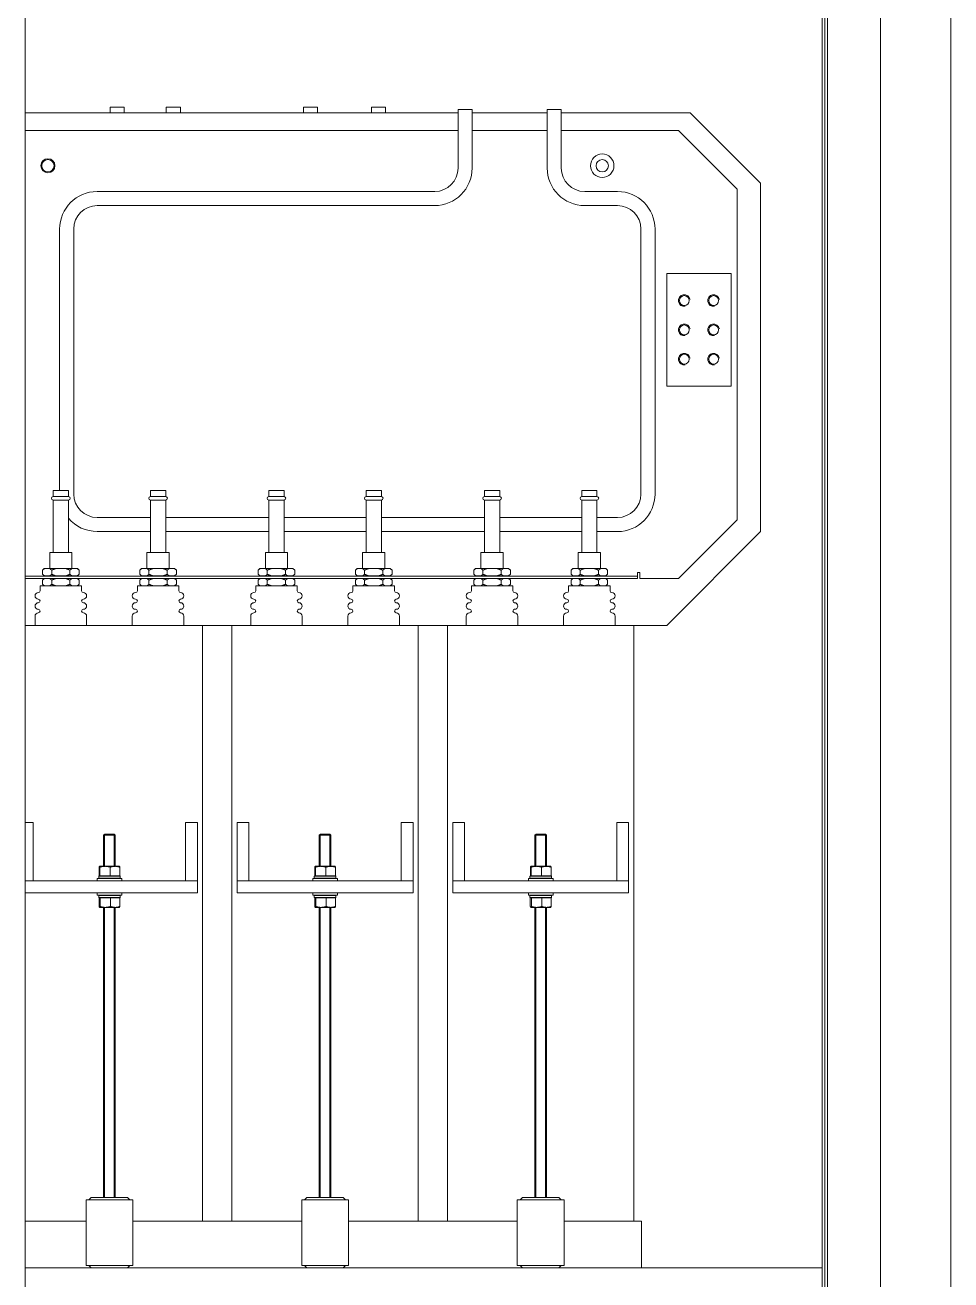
# Model space of a CAD drawing. Header units: millimetres. Extents: x 0 to 8410, y 0 to 5940.
# Drawn here: x 808 to 1598, y 3854 to 4924 of the extents above; entities that cross this region are included whole.
import ezdxf

# ---------------------------------------------------------------- set-up
doc = ezdxf.new("R2010")
doc.units = ezdxf.units.MM
doc.header["$LTSCALE"] = 10
doc.layers.add('가시적인 것(ISO)', color=3, linetype='Continuous', lineweight=5, true_color=0x00ff00)
doc.layers.add('가시적인 좁은 것(ISO)', color=3, linetype='Continuous', lineweight=5, true_color=0x00ff00)

msp = doc.modelspace()

# ---------------------------------------------------------------- linework, layer by layer
at = {"layer": '가시적인 것(ISO)'}
for p, q in [((1598.1, 3533.8), (1598.1, 5633.8)), ((1538.1, 5563.8), (1538.1, 3603.8)), ((808.1, 5516.1), (808.1, 3651.5)), ((1488.1, 3651.5), (1488.1, 5516.1)), ((1490.4, 5516.1), (1490.4, 3651.5)), ((1492.7, 3649.2), (1492.7, 5518.4)), ((808.1, 4848.8), (1177.6, 4848.8)), ((880.6, 4853.8), (892.6, 4853.8)), ((880.6, 4848.8), (880.6, 4853.8)), ((892.6, 4853.8), (892.6, 4848.8)), ((928.6, 4853.8), (940.6, 4853.8)), ((928.6, 4848.8), (928.6, 4853.8)), ((940.6, 4853.8), (940.6, 4848.8)), ((1045.6, 4853.8), (1057.6, 4853.8)), ((1045.6, 4848.8), (1045.6, 4853.8)), ((1057.6, 4853.8), (1057.6, 4848.8)), ((1103.6, 4853.8), (1115.6, 4853.8)), ((1103.6, 4848.8), (1103.6, 4853.8)), ((1115.6, 4853.8), (1115.6, 4848.8)), ((1189.6, 4851.8), (1177.6, 4851.8)), ((1177.6, 4851.8), (1177.6, 4801.8)), ((1189.6, 4801.8), (1189.6, 4851.8)), ((1189.6, 4848.8), (1253.6, 4848.8)), ((1253.6, 4851.8), (1253.6, 4801.8)), ((1265.6, 4851.8), (1253.6, 4851.8)), ((1265.6, 4801.8), (1265.6, 4851.8)), ((1265.6, 4848.8), (1375.6, 4848.8)), ((1375.6, 4848.8), (1435.6, 4788.8)), ((808.1, 4833.8), (1177.6, 4833.8)), ((1189.6, 4833.8), (1253.6, 4833.8)), ((1265.6, 4833.8), (1365.6, 4833.8)), ((1365.6, 4833.8), (1415.6, 4783.8)), ((1415.6, 4783.8), (1415.6, 4501.8)), ((1435.6, 4788.8), (1435.6, 4491.8)), ((1157.6, 4781.8), (869.6, 4781.8)), ((1313.6, 4781.8), (1285.6, 4781.8)), ((869.6, 4769.8), (1157.6, 4769.8)), ((1285.6, 4769.8), (1313.6, 4769.8)), ((837.6, 4749.8), (837.6, 4526.7)), ((849.6, 4523.8), (849.6, 4749.8)), ((1333.6, 4749.8), (1333.6, 4523.8)), ((1345.6, 4523.8), (1345.6, 4749.8)), ((1410.6, 4711.8), (1355.6, 4711.8)), ((1355.6, 4711.8), (1355.6, 4615.8)), ((1410.6, 4615.8), (1410.6, 4711.8)), ((1355.6, 4615.8), (1410.6, 4615.8)), ((832.1, 4526.7), (845.1, 4526.7)), ((832.1, 4526.7), (832.1, 4521.7)), ((845.1, 4526.7), (845.1, 4521.7)), ((915.1, 4526.7), (928.1, 4526.7)), ((915.1, 4526.7), (915.1, 4521.7)), ((928.1, 4526.7), (928.1, 4521.7)), ((1016.1, 4526.7), (1029.1, 4526.7)), ((1016.1, 4526.7), (1016.1, 4521.7)), ((1029.1, 4526.7), (1029.1, 4521.7)), ((1099.1, 4526.7), (1112.1, 4526.7)), ((1099.1, 4526.7), (1099.1, 4521.7)), ((1112.1, 4526.7), (1112.1, 4521.7)), ((1200.1, 4526.7), (1213.1, 4526.7)), ((1200.1, 4526.7), (1200.1, 4521.7)), ((1213.1, 4526.7), (1213.1, 4521.7)), ((1283.1, 4526.7), (1296.1, 4526.7)), ((1283.1, 4526.7), (1283.1, 4521.7)), ((1296.1, 4526.7), (1296.1, 4521.7)), ((832.1, 4521.7), (845.1, 4521.7)), ((832.1, 4518.7), (845.1, 4518.7)), ((832.1, 4518.7), (832.1, 4474)), ((845.1, 4518.7), (845.1, 4474)), ((915.1, 4521.7), (928.1, 4521.7)), ((915.1, 4518.7), (928.1, 4518.7)), ((915.1, 4518.7), (915.1, 4474)), ((928.1, 4518.7), (928.1, 4474)), ((1016.1, 4521.7), (1029.1, 4521.7)), ((1016.1, 4518.7), (1029.1, 4518.7)), ((1016.1, 4518.7), (1016.1, 4474)), ((1029.1, 4518.7), (1029.1, 4474)), ((1099.1, 4521.7), (1112.1, 4521.7)), ((1099.1, 4518.7), (1112.1, 4518.7)), ((1099.1, 4518.7), (1099.1, 4474)), ((1112.1, 4518.7), (1112.1, 4474)), ((1200.1, 4521.7), (1213.1, 4521.7)), ((1200.1, 4518.7), (1213.1, 4518.7)), ((1200.1, 4518.7), (1200.1, 4474)), ((1213.1, 4518.7), (1213.1, 4474)), ((1283.1, 4521.7), (1296.1, 4521.7)), ((1283.1, 4518.7), (1296.1, 4518.7)), ((1283.1, 4518.7), (1283.1, 4474)), ((1296.1, 4518.7), (1296.1, 4474)), ((915.1, 4503.8), (869.6, 4503.8)), ((1016.1, 4503.8), (928.1, 4503.8)), ((1099.1, 4503.8), (1029.1, 4503.8)), ((1200.1, 4503.8), (1112.1, 4503.8)), ((1283.1, 4503.8), (1213.1, 4503.8)), ((1313.6, 4503.8), (1296.1, 4503.8)), ((1415.6, 4501.8), (1365.6, 4451.8)), ((869.6, 4491.8), (915.1, 4491.8)), ((928.1, 4491.8), (1016.1, 4491.8)), ((1029.1, 4491.8), (1099.1, 4491.8)), ((1112.1, 4491.8), (1200.1, 4491.8)), ((1213.1, 4491.8), (1283.1, 4491.8)), ((1296.1, 4491.8), (1313.6, 4491.8)), ((1435.6, 4491.8), (1355.6, 4411.8)), ((829.1, 4474), (848.1, 4474)), ((829.1, 4474), (829.1, 4460.3)), ((848.1, 4474), (848.1, 4460.3)), ((912.1, 4474), (931.1, 4474)), ((912.1, 4474), (912.1, 4460.3)), ((931.1, 4474), (931.1, 4460.3)), ((1013.1, 4474), (1032.1, 4474)), ((1013.1, 4474), (1013.1, 4460.3)), ((1032.1, 4474), (1032.1, 4460.3)), ((1096.1, 4474), (1115.1, 4474)), ((1096.1, 4474), (1096.1, 4460.3)), ((1115.1, 4474), (1115.1, 4460.3)), ((1197.1, 4474), (1216.1, 4474)), ((1197.1, 4474), (1197.1, 4460.3)), ((1216.1, 4474), (1216.1, 4460.3)), ((1280.1, 4474), (1299.1, 4474)), ((1280.1, 4474), (1280.1, 4460.3)), ((1299.1, 4474), (1299.1, 4460.3)), ((1330.6, 4453.8), (808.1, 4453.8)), ((1330.6, 4451.8), (808.1, 4451.8)), ((824.5, 4460.3), (823, 4458.8)), ((823, 4455.4), (823, 4458.8)), ((824.5, 4453.9), (823, 4455.4)), ((824.5, 4451.8), (823, 4450.3)), ((824.9, 4460.3), (824.5, 4460.3)), ((824.5, 4453.9), (824.9, 4453.9)), ((824.9, 4460.3), (828.9, 4460.3)), ((828.9, 4453.9), (824.9, 4453.9)), ((834.6, 4460.3), (828.9, 4460.3)), ((828.9, 4453.9), (834.6, 4453.9)), ((829.1, 4453.9), (829.1, 4453.8)), ((830.8, 4455.4), (830.8, 4458.8)), ((834.6, 4460.3), (842.6, 4460.3)), ((842.6, 4453.9), (834.6, 4453.9)), ((848.3, 4460.3), (842.6, 4460.3)), ((842.6, 4453.9), (848.3, 4453.9)), ((846.4, 4455.4), (846.4, 4458.8)), ((848.1, 4453.9), (848.1, 4453.8)), ((848.3, 4460.3), (852.3, 4460.3)), ((852.3, 4453.9), (848.3, 4453.9)), ((852.7, 4460.3), (852.3, 4460.3)), ((852.3, 4453.9), (852.7, 4453.9)), ((852.7, 4460.3), (854.2, 4458.8)), ((852.7, 4453.9), (854.2, 4455.4)), ((852.7, 4451.8), (854.2, 4450.3)), ((854.2, 4455.4), (854.2, 4458.8)), ((907.5, 4460.3), (906, 4458.8)), ((906, 4455.4), (906, 4458.8)), ((907.5, 4453.9), (906, 4455.4)), ((907.5, 4451.8), (906, 4450.3)), ((907.9, 4460.3), (907.5, 4460.3)), ((907.5, 4453.9), (907.9, 4453.9)), ((907.9, 4460.3), (911.9, 4460.3)), ((911.9, 4453.9), (907.9, 4453.9)), ((917.6, 4460.3), (911.9, 4460.3)), ((911.9, 4453.9), (917.6, 4453.9)), ((912.1, 4453.9), (912.1, 4453.8)), ((913.8, 4455.4), (913.8, 4458.8)), ((917.6, 4460.3), (925.6, 4460.3)), ((925.6, 4453.9), (917.6, 4453.9)), ((931.3, 4460.3), (925.6, 4460.3)), ((925.6, 4453.9), (931.3, 4453.9)), ((929.4, 4455.4), (929.4, 4458.8)), ((931.1, 4453.9), (931.1, 4453.8)), ((931.3, 4460.3), (935.3, 4460.3)), ((935.3, 4453.9), (931.3, 4453.9)), ((935.7, 4460.3), (935.3, 4460.3)), ((935.3, 4453.9), (935.7, 4453.9)), ((935.7, 4460.3), (937.2, 4458.8)), ((935.7, 4453.9), (937.2, 4455.4)), ((935.7, 4451.8), (937.2, 4450.3)), ((937.2, 4455.4), (937.2, 4458.8)), ((1008.5, 4460.3), (1007, 4458.8)), ((1007, 4455.4), (1007, 4458.8)), ((1008.5, 4453.9), (1007, 4455.4)), ((1008.5, 4451.8), (1007, 4450.3)), ((1008.9, 4460.3), (1008.5, 4460.3)), ((1008.5, 4453.9), (1008.9, 4453.9)), ((1008.9, 4460.3), (1012.9, 4460.3)), ((1012.9, 4453.9), (1008.9, 4453.9)), ((1018.6, 4460.3), (1012.9, 4460.3)), ((1012.9, 4453.9), (1018.6, 4453.9)), ((1013.1, 4453.9), (1013.1, 4453.8)), ((1014.8, 4455.4), (1014.8, 4458.8)), ((1018.6, 4460.3), (1026.6, 4460.3)), ((1026.6, 4453.9), (1018.6, 4453.9)), ((1032.3, 4460.3), (1026.6, 4460.3)), ((1026.6, 4453.9), (1032.3, 4453.9)), ((1030.4, 4455.4), (1030.4, 4458.8)), ((1032.1, 4453.9), (1032.1, 4453.8)), ((1032.3, 4460.3), (1036.3, 4460.3)), ((1036.3, 4453.9), (1032.3, 4453.9)), ((1036.7, 4460.3), (1036.3, 4460.3)), ((1036.3, 4453.9), (1036.7, 4453.9)), ((1036.7, 4460.3), (1038.2, 4458.8)), ((1036.7, 4453.9), (1038.2, 4455.4)), ((1036.7, 4451.8), (1038.2, 4450.3)), ((1038.2, 4455.4), (1038.2, 4458.8)), ((1091.5, 4460.3), (1090, 4458.8)), ((1090, 4455.4), (1090, 4458.8)), ((1091.5, 4453.9), (1090, 4455.4)), ((1091.5, 4451.8), (1090, 4450.3)), ((1091.9, 4460.3), (1091.5, 4460.3)), ((1091.5, 4453.9), (1091.9, 4453.9)), ((1091.9, 4460.3), (1095.9, 4460.3)), ((1095.9, 4453.9), (1091.9, 4453.9)), ((1101.6, 4460.3), (1095.9, 4460.3)), ((1095.9, 4453.9), (1101.6, 4453.9)), ((1096.1, 4453.9), (1096.1, 4453.8)), ((1097.8, 4455.4), (1097.8, 4458.8)), ((1101.6, 4460.3), (1109.6, 4460.3)), ((1109.6, 4453.9), (1101.6, 4453.9)), ((1115.3, 4460.3), (1109.6, 4460.3)), ((1109.6, 4453.9), (1115.3, 4453.9)), ((1113.4, 4455.4), (1113.4, 4458.8)), ((1115.1, 4453.9), (1115.1, 4453.8)), ((1115.3, 4460.3), (1119.3, 4460.3)), ((1119.3, 4453.9), (1115.3, 4453.9)), ((1119.7, 4460.3), (1119.3, 4460.3)), ((1119.3, 4453.9), (1119.7, 4453.9)), ((1119.7, 4460.3), (1121.2, 4458.8)), ((1119.7, 4453.9), (1121.2, 4455.4)), ((1119.7, 4451.8), (1121.2, 4450.3)), ((1121.2, 4455.4), (1121.2, 4458.8)), ((1192.5, 4460.3), (1191, 4458.8)), ((1191, 4455.4), (1191, 4458.8)), ((1192.5, 4453.9), (1191, 4455.4)), ((1192.5, 4451.8), (1191, 4450.3)), ((1192.9, 4460.3), (1192.5, 4460.3)), ((1192.5, 4453.9), (1192.9, 4453.9)), ((1192.9, 4460.3), (1196.9, 4460.3)), ((1196.9, 4453.9), (1192.9, 4453.9)), ((1202.6, 4460.3), (1196.9, 4460.3)), ((1196.9, 4453.9), (1202.6, 4453.9)), ((1197.1, 4453.9), (1197.1, 4453.8)), ((1198.8, 4455.4), (1198.8, 4458.8)), ((1202.6, 4460.3), (1210.6, 4460.3)), ((1210.6, 4453.9), (1202.6, 4453.9)), ((1216.3, 4460.3), (1210.6, 4460.3)), ((1210.6, 4453.9), (1216.3, 4453.9)), ((1214.4, 4455.4), (1214.4, 4458.8)), ((1216.1, 4453.9), (1216.1, 4453.8)), ((1216.3, 4460.3), (1220.3, 4460.3)), ((1220.3, 4453.9), (1216.3, 4453.9)), ((1220.7, 4460.3), (1220.3, 4460.3)), ((1220.3, 4453.9), (1220.7, 4453.9)), ((1220.7, 4460.3), (1222.2, 4458.8)), ((1220.7, 4453.9), (1222.2, 4455.4)), ((1220.7, 4451.8), (1222.2, 4450.3)), ((1222.2, 4455.4), (1222.2, 4458.8)), ((1275.5, 4460.3), (1274, 4458.8)), ((1274, 4455.4), (1274, 4458.8)), ((1275.5, 4453.9), (1274, 4455.4)), ((1275.5, 4451.8), (1274, 4450.3)), ((1275.9, 4460.3), (1275.5, 4460.3)), ((1275.5, 4453.9), (1275.9, 4453.9)), ((1275.9, 4460.3), (1279.9, 4460.3)), ((1279.9, 4453.9), (1275.9, 4453.9)), ((1285.6, 4460.3), (1279.9, 4460.3)), ((1279.9, 4453.9), (1285.6, 4453.9)), ((1280.1, 4453.9), (1280.1, 4453.8)), ((1281.8, 4455.4), (1281.8, 4458.8)), ((1285.6, 4460.3), (1293.6, 4460.3)), ((1293.6, 4453.9), (1285.6, 4453.9)), ((1299.3, 4460.3), (1293.6, 4460.3)), ((1293.6, 4453.9), (1299.3, 4453.9)), ((1297.4, 4455.4), (1297.4, 4458.8)), ((1299.1, 4453.9), (1299.1, 4453.8)), ((1299.3, 4460.3), (1303.3, 4460.3)), ((1303.3, 4453.9), (1299.3, 4453.9)), ((1303.7, 4460.3), (1303.3, 4460.3)), ((1303.3, 4453.9), (1303.7, 4453.9)), ((1303.7, 4460.3), (1305.2, 4458.8)), ((1303.7, 4453.9), (1305.2, 4455.4)), ((1303.7, 4451.8), (1305.2, 4450.3)), ((1305.2, 4455.4), (1305.2, 4458.8)), ((1330.6, 4455.8), (1330.6, 4456.8)), ((1330.6, 4456.8), (1332.6, 4456.8)), ((1330.6, 4455.8), (1330.6, 4453.8)), ((1330.6, 4451.8), (1330.6, 4453.8)), ((1332.6, 4456.8), (1332.6, 4451.8)), ((1365.6, 4451.8), (1332.6, 4451.8)), ((820.9, 4445.4), (856.3, 4445.4)), ((820.9, 4445.4), (820.9, 4441.2)), ((823, 4446.9), (823, 4450.3)), ((824.5, 4445.4), (823, 4446.9)), ((830.8, 4446.9), (830.8, 4450.3)), ((846.4, 4446.9), (846.4, 4450.3)), ((852.7, 4445.4), (854.2, 4446.9)), ((854.2, 4446.9), (854.2, 4450.3)), ((856.3, 4445.4), (856.3, 4441.2)), ((903.9, 4445.4), (939.3, 4445.4)), ((903.9, 4445.4), (903.9, 4441.2)), ((906, 4446.9), (906, 4450.3)), ((907.5, 4445.4), (906, 4446.9)), ((913.8, 4446.9), (913.8, 4450.3)), ((929.4, 4446.9), (929.4, 4450.3)), ((935.7, 4445.4), (937.2, 4446.9)), ((937.2, 4446.9), (937.2, 4450.3)), ((939.3, 4445.4), (939.3, 4441.2)), ((1004.9, 4445.4), (1040.3, 4445.4)), ((1004.9, 4445.4), (1004.9, 4441.2)), ((1007, 4446.9), (1007, 4450.3)), ((1008.5, 4445.4), (1007, 4446.9)), ((1014.8, 4446.9), (1014.8, 4450.3)), ((1030.4, 4446.9), (1030.4, 4450.3)), ((1036.7, 4445.4), (1038.2, 4446.9)), ((1038.2, 4446.9), (1038.2, 4450.3)), ((1040.3, 4445.4), (1040.3, 4441.2)), ((1087.9, 4445.4), (1123.3, 4445.4)), ((1087.9, 4445.4), (1087.9, 4441.2)), ((1090, 4446.9), (1090, 4450.3)), ((1091.5, 4445.4), (1090, 4446.9)), ((1097.8, 4446.9), (1097.8, 4450.3)), ((1113.4, 4446.9), (1113.4, 4450.3)), ((1119.7, 4445.4), (1121.2, 4446.9)), ((1121.2, 4446.9), (1121.2, 4450.3)), ((1123.3, 4445.4), (1123.3, 4441.2)), ((1188.9, 4445.4), (1224.3, 4445.4)), ((1188.9, 4445.4), (1188.9, 4441.2)), ((1191, 4446.9), (1191, 4450.3)), ((1192.5, 4445.4), (1191, 4446.9)), ((1198.8, 4446.9), (1198.8, 4450.3)), ((1214.4, 4446.9), (1214.4, 4450.3)), ((1220.7, 4445.4), (1222.2, 4446.9)), ((1222.2, 4446.9), (1222.2, 4450.3)), ((1224.3, 4445.4), (1224.3, 4441.2)), ((1271.9, 4445.4), (1307.3, 4445.4)), ((1271.9, 4445.4), (1271.9, 4441.2)), ((1274, 4446.9), (1274, 4450.3)), ((1275.5, 4445.4), (1274, 4446.9)), ((1281.8, 4446.9), (1281.8, 4450.3)), ((1297.4, 4446.9), (1297.4, 4450.3)), ((1303.7, 4445.4), (1305.2, 4446.9)), ((1305.2, 4446.9), (1305.2, 4450.3)), ((1307.3, 4445.4), (1307.3, 4441.2)), ((816.6, 4419.7), (816.6, 4411.8)), ((860.6, 4419.7), (860.6, 4411.8)), ((899.6, 4419.7), (899.6, 4411.8)), ((943.6, 4419.7), (943.6, 4411.8)), ((1000.6, 4419.7), (1000.6, 4411.8)), ((1044.6, 4419.7), (1044.6, 4411.8)), ((1083.6, 4419.7), (1083.6, 4411.8)), ((1127.6, 4419.7), (1127.6, 4411.8)), ((1184.6, 4419.7), (1184.6, 4411.8)), ((1228.6, 4419.7), (1228.6, 4411.8)), ((1267.6, 4419.7), (1267.6, 4411.8)), ((1311.6, 4419.7), (1311.6, 4411.8)), ((808.1, 4411.8), (959.6, 4411.8)), ((959.6, 3903.8), (959.6, 4411.8)), ((984.6, 4411.8), (959.6, 4411.8)), ((984.6, 4411.8), (1143.6, 4411.8)), ((984.6, 3903.8), (984.6, 4411.8)), ((1143.6, 3903.8), (1143.6, 4411.8)), ((1168.6, 4411.8), (1143.6, 4411.8)), ((1168.6, 4411.8), (1327.6, 4411.8)), ((1168.6, 3903.8), (1168.6, 4411.8)), ((1327.6, 3903.8), (1327.6, 4411.8)), ((1355.6, 4411.8), (1327.6, 4411.8)), ((808.1, 4243.8), (815.1, 4243.8)), ((815.1, 4193.8), (815.1, 4243.8)), ((945.1, 4243.8), (945.1, 4193.8)), ((945.1, 4243.8), (955.1, 4243.8)), ((955.1, 4193.8), (955.1, 4243.8)), ((989.1, 4243.8), (999.1, 4243.8)), ((989.1, 4243.8), (989.1, 4193.8)), ((999.1, 4193.8), (999.1, 4243.8)), ((1129.1, 4243.8), (1129.1, 4193.8)), ((1129.1, 4243.8), (1139.1, 4243.8)), ((1139.1, 4193.8), (1139.1, 4243.8)), ((1173.1, 4243.8), (1183.1, 4243.8)), ((1173.1, 4243.8), (1173.1, 4193.8)), ((1183.1, 4193.8), (1183.1, 4243.8)), ((1313.1, 4243.8), (1313.1, 4193.8)), ((1313.1, 4243.8), (1323.1, 4243.8)), ((1323.1, 4193.8), (1323.1, 4243.8)), ((876.1, 4233.8), (875.1, 4232.8)), ((885.1, 4232.8), (875.1, 4232.8)), ((875.1, 4206.3), (875.1, 4232.8)), ((876.1, 4233.8), (884.1, 4233.8)), ((884.1, 4233.8), (885.1, 4232.8)), ((885.1, 4206.3), (885.1, 4232.8)), ((1060.1, 4233.8), (1059.1, 4232.8)), ((1069.1, 4232.8), (1059.1, 4232.8)), ((1059.1, 4206.3), (1059.1, 4232.8)), ((1060.1, 4233.8), (1068.1, 4233.8)), ((1068.1, 4233.8), (1069.1, 4232.8)), ((1069.1, 4206.3), (1069.1, 4232.8)), ((1244.1, 4233.8), (1243.1, 4232.8)), ((1253.1, 4232.8), (1243.1, 4232.8)), ((1243.1, 4206.3), (1243.1, 4232.8)), ((1244.1, 4233.8), (1252.1, 4233.8)), ((1252.1, 4233.8), (1253.1, 4232.8)), ((1253.1, 4206.3), (1253.1, 4232.8)), ((871.6, 4206.3), (871.6, 4206.3)), ((876.4, 4206.3), (871.6, 4206.3)), ((871.6, 4206.3), (871.6, 4206.3)), ((884.9, 4206.3), (876.4, 4206.3)), ((888.6, 4206.3), (884.9, 4206.3)), ((888.6, 4206.3), (888.6, 4206.3)), ((1055.6, 4206.3), (1055.6, 4206.3)), ((1060.4, 4206.3), (1055.6, 4206.3)), ((1055.6, 4206.3), (1055.6, 4206.3)), ((1068.9, 4206.3), (1060.4, 4206.3)), ((1072.6, 4206.3), (1068.9, 4206.3)), ((1072.6, 4206.3), (1072.6, 4206.3)), ((1239.6, 4206.3), (1239.6, 4206.3)), ((1244.4, 4206.3), (1239.6, 4206.3)), ((1239.6, 4206.3), (1239.6, 4206.3)), ((1252.9, 4206.3), (1244.4, 4206.3)), ((1256.6, 4206.3), (1252.9, 4206.3)), ((1256.6, 4206.3), (1256.6, 4206.3)), ((890.6, 4195.8), (869.6, 4195.8)), ((869.6, 4193.8), (869.6, 4195.8)), ((871.3, 4198.3), (870.9, 4198)), ((889.3, 4198), (870.9, 4198)), ((870.9, 4196.2), (870.9, 4198)), ((870.9, 4196.2), (889.3, 4196.2)), ((871.3, 4195.8), (870.9, 4196.2)), ((871.3, 4198.3), (871.3, 4205.6)), ((871.3, 4198.3), (871.3, 4198.3)), ((871.3, 4198.3), (871.8, 4198.3)), ((871.8, 4198.3), (872, 4198.3)), ((872, 4198.3), (872, 4205.6)), ((872, 4198.3), (874.2, 4198.3)), ((874.2, 4198.3), (878.5, 4198.3)), ((878.5, 4198.3), (880.8, 4198.3)), ((880.8, 4198.3), (880.8, 4205.6)), ((880.8, 4198.3), (882.9, 4198.3)), ((882.9, 4198.3), (886.8, 4198.3)), ((886.8, 4198.3), (888.9, 4198.3)), ((888.9, 4198.3), (888.9, 4205.6)), ((888.9, 4198.3), (889.3, 4198)), ((888.9, 4195.8), (889.3, 4196.2)), ((889.3, 4196.2), (889.3, 4198)), ((890.6, 4193.8), (890.6, 4195.8)), ((1074.6, 4195.8), (1053.6, 4195.8)), ((1053.6, 4193.8), (1053.6, 4195.8)), ((1055.3, 4198.3), (1054.9, 4198)), ((1073.3, 4198), (1054.9, 4198)), ((1054.9, 4196.2), (1054.9, 4198)), ((1054.9, 4196.2), (1073.3, 4196.2)), ((1055.3, 4195.8), (1054.9, 4196.2)), ((1055.3, 4198.3), (1055.3, 4205.6)), ((1055.3, 4198.3), (1055.3, 4198.3)), ((1055.3, 4198.3), (1055.8, 4198.3)), ((1055.8, 4198.3), (1056, 4198.3)), ((1056, 4198.3), (1056, 4205.6)), ((1056, 4198.3), (1058.2, 4198.3)), ((1058.2, 4198.3), (1062.5, 4198.3)), ((1062.5, 4198.3), (1064.8, 4198.3)), ((1064.8, 4198.3), (1064.8, 4205.6)), ((1064.8, 4198.3), (1066.9, 4198.3)), ((1066.9, 4198.3), (1070.8, 4198.3)), ((1070.8, 4198.3), (1072.9, 4198.3)), ((1072.9, 4198.3), (1072.9, 4205.6)), ((1072.9, 4198.3), (1073.3, 4198)), ((1072.9, 4195.8), (1073.3, 4196.2)), ((1073.3, 4196.2), (1073.3, 4198)), ((1074.6, 4193.8), (1074.6, 4195.8)), ((1258.6, 4195.8), (1237.6, 4195.8)), ((1237.6, 4193.8), (1237.6, 4195.8)), ((1239.3, 4198.3), (1238.9, 4198)), ((1257.3, 4198), (1238.9, 4198)), ((1238.9, 4196.2), (1238.9, 4198)), ((1238.9, 4196.2), (1257.3, 4196.2)), ((1239.3, 4195.8), (1238.9, 4196.2)), ((1239.3, 4198.3), (1239.3, 4205.6)), ((1239.3, 4198.3), (1239.3, 4198.3)), ((1239.3, 4198.3), (1239.8, 4198.3)), ((1239.8, 4198.3), (1240, 4198.3)), ((1240, 4198.3), (1240, 4205.6)), ((1240, 4198.3), (1242.2, 4198.3)), ((1242.2, 4198.3), (1246.5, 4198.3)), ((1246.5, 4198.3), (1248.8, 4198.3)), ((1248.8, 4198.3), (1248.8, 4205.6)), ((1248.8, 4198.3), (1250.9, 4198.3)), ((1250.9, 4198.3), (1254.8, 4198.3)), ((1254.8, 4198.3), (1256.9, 4198.3)), ((1256.9, 4198.3), (1256.9, 4205.6)), ((1256.9, 4198.3), (1257.3, 4198)), ((1256.9, 4195.8), (1257.3, 4196.2)), ((1257.3, 4196.2), (1257.3, 4198)), ((1258.6, 4193.8), (1258.6, 4195.8)), ((808.1, 4193.8), (815.1, 4193.8)), ((815.1, 4193.8), (945.1, 4193.8)), ((945.1, 4193.8), (955.1, 4193.8)), ((955.1, 4183.8), (955.1, 4193.8)), ((989.1, 4193.8), (999.1, 4193.8)), ((989.1, 4193.8), (989.1, 4183.8)), ((999.1, 4193.8), (1129.1, 4193.8)), ((1129.1, 4193.8), (1139.1, 4193.8)), ((1139.1, 4183.8), (1139.1, 4193.8)), ((1173.1, 4193.8), (1183.1, 4193.8)), ((1173.1, 4193.8), (1173.1, 4183.8)), ((1183.1, 4193.8), (1313.1, 4193.8)), ((1313.1, 4193.8), (1323.1, 4193.8)), ((1323.1, 4183.8), (1323.1, 4193.8)), ((808.1, 4183.8), (955.1, 4183.8)), ((869.6, 4183.8), (869.6, 4181.8)), ((869.6, 4181.8), (890.6, 4181.8)), ((871.3, 4181.8), (870.9, 4181.5)), ((889.3, 4181.5), (870.9, 4181.5)), ((870.9, 4181.5), (870.9, 4179.7)), ((870.9, 4179.7), (889.3, 4179.7)), ((871.3, 4179.3), (870.9, 4179.7)), ((871.3, 4179.3), (871.2, 4179.3)), ((871.2, 4179.3), (871.2, 4172.1)), ((871.8, 4179.3), (871.3, 4179.3)), ((872.1, 4179.3), (871.8, 4179.3)), ((874.4, 4179.3), (872.1, 4179.3)), ((872.1, 4179.3), (872.1, 4172.1)), ((878.7, 4179.3), (874.4, 4179.3)), ((881, 4179.3), (878.7, 4179.3)), ((881, 4179.3), (881, 4172.1)), ((883.1, 4179.3), (881, 4179.3)), ((886.9, 4179.3), (883.1, 4179.3)), ((889, 4179.3), (886.9, 4179.3)), ((888.9, 4181.8), (889.3, 4181.5)), ((888.9, 4179.3), (889.3, 4179.7)), ((889, 4179.3), (889, 4172.1)), ((889.3, 4181.5), (889.3, 4179.7)), ((890.6, 4183.8), (890.6, 4181.8)), ((989.1, 4183.8), (1139.1, 4183.8)), ((1053.6, 4183.8), (1053.6, 4181.8)), ((1053.6, 4181.8), (1074.6, 4181.8)), ((1055.3, 4181.8), (1054.9, 4181.5)), ((1073.3, 4181.5), (1054.9, 4181.5)), ((1054.9, 4181.5), (1054.9, 4179.7)), ((1054.9, 4179.7), (1073.3, 4179.7)), ((1055.3, 4179.3), (1054.9, 4179.7)), ((1055.3, 4179.3), (1055.2, 4179.3)), ((1055.2, 4179.3), (1055.2, 4172.1)), ((1055.8, 4179.3), (1055.3, 4179.3)), ((1056.1, 4179.3), (1055.8, 4179.3)), ((1058.4, 4179.3), (1056.1, 4179.3)), ((1056.1, 4179.3), (1056.1, 4172.1)), ((1062.7, 4179.3), (1058.4, 4179.3)), ((1065, 4179.3), (1062.7, 4179.3)), ((1065, 4179.3), (1065, 4172.1)), ((1067.1, 4179.3), (1065, 4179.3)), ((1070.9, 4179.3), (1067.1, 4179.3)), ((1073, 4179.3), (1070.9, 4179.3)), ((1072.9, 4181.8), (1073.3, 4181.5)), ((1072.9, 4179.3), (1073.3, 4179.7)), ((1073, 4179.3), (1073, 4172.1)), ((1073.3, 4181.5), (1073.3, 4179.7)), ((1074.6, 4183.8), (1074.6, 4181.8)), ((1173.1, 4183.8), (1323.1, 4183.8)), ((1237.6, 4183.8), (1237.6, 4181.8)), ((1237.6, 4181.8), (1258.6, 4181.8)), ((1239.3, 4181.8), (1238.9, 4181.5)), ((1257.3, 4181.5), (1238.9, 4181.5)), ((1238.9, 4181.5), (1238.9, 4179.7)), ((1238.9, 4179.7), (1257.3, 4179.7)), ((1239.3, 4179.3), (1238.9, 4179.7)), ((1239.3, 4179.3), (1239.2, 4179.3)), ((1239.2, 4179.3), (1239.2, 4172.1)), ((1239.8, 4179.3), (1239.3, 4179.3)), ((1240.1, 4179.3), (1239.8, 4179.3)), ((1242.4, 4179.3), (1240.1, 4179.3)), ((1240.1, 4179.3), (1240.1, 4172.1)), ((1246.7, 4179.3), (1242.4, 4179.3)), ((1249, 4179.3), (1246.7, 4179.3)), ((1249, 4179.3), (1249, 4172.1)), ((1251.1, 4179.3), (1249, 4179.3)), ((1254.9, 4179.3), (1251.1, 4179.3)), ((1257, 4179.3), (1254.9, 4179.3)), ((1256.9, 4181.8), (1257.3, 4181.5)), ((1256.9, 4179.3), (1257.3, 4179.7)), ((1257, 4179.3), (1257, 4172.1)), ((1257.3, 4181.5), (1257.3, 4179.7)), ((1258.6, 4183.8), (1258.6, 4181.8)), ((871.6, 4171.3), (871.6, 4171.4)), ((871.6, 4171.3), (871.6, 4171.3)), ((871.6, 4171.3), (876.5, 4171.3)), ((875.1, 3923.8), (875.1, 4171.3)), ((876.5, 4171.3), (885, 4171.3)), ((885, 4171.3), (888.6, 4171.3)), ((885.1, 3923.8), (885.1, 4171.3)), ((888.6, 4171.3), (888.6, 4171.4)), ((1055.6, 4171.3), (1055.6, 4171.4)), ((1055.6, 4171.3), (1055.6, 4171.3)), ((1055.6, 4171.3), (1060.5, 4171.3)), ((1059.1, 3923.8), (1059.1, 4171.3)), ((1060.5, 4171.3), (1069, 4171.3)), ((1069, 4171.3), (1072.6, 4171.3)), ((1069.1, 3923.8), (1069.1, 4171.3)), ((1072.6, 4171.3), (1072.6, 4171.4)), ((1239.6, 4171.3), (1239.6, 4171.4)), ((1239.6, 4171.3), (1239.6, 4171.3)), ((1239.6, 4171.3), (1244.5, 4171.3)), ((1243.1, 3923.8), (1243.1, 4171.3)), ((1244.5, 4171.3), (1253, 4171.3)), ((1253, 4171.3), (1256.6, 4171.3)), ((1253.1, 3923.8), (1253.1, 4171.3)), ((1256.6, 4171.3), (1256.6, 4171.4)), ((860.1, 3921.8), (900.1, 3921.8)), ((860.1, 3865.8), (860.1, 3921.8)), ((864.6, 3923.8), (862.6, 3921.8)), ((895.6, 3923.8), (864.6, 3923.8)), ((895.6, 3923.8), (897.6, 3921.8)), ((900.1, 3865.8), (900.1, 3921.8)), ((1044.1, 3921.8), (1084.1, 3921.8)), ((1044.1, 3865.8), (1044.1, 3921.8)), ((1048.6, 3923.8), (1046.6, 3921.8)), ((1079.6, 3923.8), (1048.6, 3923.8)), ((1079.6, 3923.8), (1081.6, 3921.8)), ((1084.1, 3865.8), (1084.1, 3921.8)), ((1228.1, 3921.8), (1268.1, 3921.8)), ((1228.1, 3865.8), (1228.1, 3921.8)), ((1232.6, 3923.8), (1230.6, 3921.8)), ((1263.6, 3923.8), (1232.6, 3923.8)), ((1263.6, 3923.8), (1265.6, 3921.8)), ((1268.1, 3865.8), (1268.1, 3921.8)), ((860.1, 3903.8), (808.1, 3903.8)), ((959.6, 3903.8), (900.1, 3903.8)), ((959.6, 3903.8), (984.6, 3903.8)), ((1044.1, 3903.8), (984.6, 3903.8)), ((1143.6, 3903.8), (1084.1, 3903.8)), ((1143.6, 3903.8), (1168.6, 3903.8)), ((1228.1, 3903.8), (1168.6, 3903.8)), ((1327.6, 3903.8), (1268.1, 3903.8)), ((1327.6, 3903.8), (1334.1, 3903.8)), ((1334.1, 3863.8), (1334.1, 3903.8)), ((808.1, 3863.8), (1488.1, 3863.8)), ((900.1, 3865.8), (860.1, 3865.8)), ((864.6, 3863.8), (862.6, 3865.8)), ((895.6, 3863.8), (897.6, 3865.8)), ((1084.1, 3865.8), (1044.1, 3865.8)), ((1048.6, 3863.8), (1046.6, 3865.8)), ((1079.6, 3863.8), (1081.6, 3865.8)), ((1268.1, 3865.8), (1228.1, 3865.8)), ((1232.6, 3863.8), (1230.6, 3865.8)), ((1263.6, 3863.8), (1265.6, 3865.8))]:
    msp.add_line(p, q, dxfattribs=at)
for centre, radius in [((827.6, 4803.8), 6), ((827.6, 4803.8), 5.25), ((1300.6, 4803.8), 10), ((1300.6, 4803.8), 5.25), ((1370.6, 4688.8), 4.19), ((1395.6, 4688.8), 4.19), ((1370.6, 4663.8), 4.19), ((1395.6, 4663.8), 4.19), ((1370.6, 4638.8), 4.19), ((1395.6, 4638.8), 4.19)]:
    msp.add_circle(centre, radius, dxfattribs=at)
for centre, radius, start, end in [((1157.6, 4801.8), 32, 270, 0), ((1157.6, 4801.8), 20, 270, 0), ((1285.6, 4801.8), 32, 180, 270), ((1285.6, 4801.8), 20, 180, 270), ((869.6, 4749.8), 32, 90, 180), ((1313.6, 4749.8), 32, 0, 90), ((869.6, 4749.8), 20, 90, 180), ((1313.6, 4749.8), 20, 0, 90), ((832.1, 4520.2), 1.5, 90, 270), ((845.1, 4520.2), 1.5, 270, 90), ((869.6, 4523.8), 20, 180, 270), ((915.1, 4520.2), 1.5, 90, 270), ((928.1, 4520.2), 1.5, 270, 90), ((1016.1, 4520.2), 1.5, 90, 270), ((1029.1, 4520.2), 1.5, 270, 90), ((1099.1, 4520.2), 1.5, 90, 270), ((1112.1, 4520.2), 1.5, 270, 90), ((1200.1, 4520.2), 1.5, 90, 270), ((1213.1, 4520.2), 1.5, 270, 90), ((1283.1, 4520.2), 1.5, 90, 270), ((1296.1, 4520.2), 1.5, 270, 90), ((1313.6, 4523.8), 20, 270, 0), ((1313.6, 4523.8), 32, 270, 0), ((869.6, 4523.8), 32, 220.0374, 270), ((819.4, 4441.2), 1.5, 270, 0), ((857.8, 4441.2), 1.5, 180, 270), ((902.4, 4441.2), 1.5, 270, 0), ((940.8, 4441.2), 1.5, 180, 270), ((1003.4, 4441.2), 1.5, 270, 0), ((1041.8, 4441.2), 1.5, 180, 270), ((1086.4, 4441.2), 1.5, 270, 0), ((1124.8, 4441.2), 1.5, 180, 270), ((1187.4, 4441.2), 1.5, 270, 0), ((1225.8, 4441.2), 1.5, 180, 270), ((1270.4, 4441.2), 1.5, 270, 0), ((1308.8, 4441.2), 1.5, 180, 270), ((819.4, 4436.9), 2.8, 90, 270), ((819.4, 4428.3), 2.8, 90, 270), ((819.4, 4432.6), 1.5, 270, 90), ((857.8, 4432.6), 1.5, 90, 270), ((857.8, 4436.9), 2.8, 270, 90), ((857.8, 4428.3), 2.8, 270, 90), ((902.4, 4436.9), 2.8, 90, 270), ((902.4, 4428.3), 2.8, 90, 270), ((902.4, 4432.6), 1.5, 270, 90), ((940.8, 4432.6), 1.5, 90, 270), ((940.8, 4436.9), 2.8, 270, 90), ((940.8, 4428.3), 2.8, 270, 90), ((1003.4, 4436.9), 2.8, 90, 270), ((1003.4, 4428.3), 2.8, 90, 270), ((1003.4, 4432.6), 1.5, 270, 90), ((1041.8, 4432.6), 1.5, 90, 270), ((1041.8, 4436.9), 2.8, 270, 90), ((1041.8, 4428.3), 2.8, 270, 90), ((1086.4, 4436.9), 2.8, 90, 270), ((1086.4, 4428.3), 2.8, 90, 270), ((1086.4, 4432.6), 1.5, 270, 90), ((1124.8, 4432.6), 1.5, 90, 270), ((1124.8, 4436.9), 2.8, 270, 90), ((1124.8, 4428.3), 2.8, 270, 90), ((1187.4, 4436.9), 2.8, 90, 270), ((1187.4, 4428.3), 2.8, 90, 270), ((1187.4, 4432.6), 1.5, 270, 90), ((1225.8, 4432.6), 1.5, 90, 270), ((1225.8, 4436.9), 2.8, 270, 90), ((1225.8, 4428.3), 2.8, 270, 90), ((1270.4, 4436.9), 2.8, 90, 270), ((1270.4, 4428.3), 2.8, 90, 270), ((1270.4, 4432.6), 1.5, 270, 90), ((1308.8, 4432.6), 1.5, 90, 270), ((1308.8, 4436.9), 2.8, 270, 90), ((1308.8, 4428.3), 2.8, 270, 90), ((819.4, 4419.7), 2.8, 90, 180), ((819.4, 4424), 1.5, 270, 90), ((857.8, 4424), 1.5, 90, 270), ((857.8, 4419.7), 2.8, 0, 90), ((902.4, 4419.7), 2.8, 90, 180), ((902.4, 4424), 1.5, 270, 90), ((940.8, 4424), 1.5, 90, 270), ((940.8, 4419.7), 2.8, 0, 90), ((1003.4, 4419.7), 2.8, 90, 180), ((1003.4, 4424), 1.5, 270, 90), ((1041.8, 4424), 1.5, 90, 270), ((1041.8, 4419.7), 2.8, 0, 90), ((1086.4, 4419.7), 2.8, 90, 180), ((1086.4, 4424), 1.5, 270, 90), ((1124.8, 4424), 1.5, 90, 270), ((1124.8, 4419.7), 2.8, 0, 90), ((1187.4, 4419.7), 2.8, 90, 180), ((1187.4, 4424), 1.5, 270, 90), ((1225.8, 4424), 1.5, 90, 270), ((1225.8, 4419.7), 2.8, 0, 90), ((1270.4, 4419.7), 2.8, 90, 180), ((1270.4, 4424), 1.5, 270, 90), ((1308.8, 4424), 1.5, 90, 270), ((1308.8, 4419.7), 2.8, 0, 90)]:
    msp.add_arc(centre, radius, start, end, dxfattribs=at)
for points, weights in [([(824.9, 4460.3), (824, 4459.8), (823, 4458.8)], [1, 1.00814602319, 1]), ([(823, 4455.4), (824, 4454.5), (824.9, 4453.9)], [1, 1.00814602319, 1]), ([(824.9, 4451.8), (824, 4451.3), (823, 4450.3)], [1, 1.00814602319, 1]), ([(830.8, 4458.8), (829.8, 4459.8), (828.9, 4460.3)], [1, 1.00814602319, 1]), ([(828.9, 4453.9), (829.8, 4454.5), (830.8, 4455.4)], [1, 1.00814602319, 1]), ([(830.8, 4450.3), (829.8, 4451.3), (828.9, 4451.8)], [1, 1.00814602319, 1]), ([(834.6, 4460.3), (832.8, 4459.8), (830.8, 4458.8)], [1, 1.00814602319, 1]), ([(830.8, 4455.4), (832.8, 4454.5), (834.6, 4453.9)], [1, 1.00814602319, 1]), ([(834.6, 4451.8), (832.8, 4451.3), (830.8, 4450.3)], [1, 1.00814602319, 1]), ([(846.4, 4458.8), (844.4, 4459.8), (842.6, 4460.3)], [1, 1.00814602319, 1]), ([(842.6, 4453.9), (844.4, 4454.5), (846.4, 4455.4)], [1, 1.00814602319, 1]), ([(846.4, 4450.3), (844.4, 4451.3), (842.6, 4451.8)], [1, 1.00814602319, 1]), ([(848.3, 4460.3), (847.4, 4459.8), (846.4, 4458.8)], [1, 1.00814602319, 1]), ([(846.4, 4455.4), (847.4, 4454.5), (848.3, 4453.9)], [1, 1.00814602319, 1]), ([(848.3, 4451.8), (847.4, 4451.3), (846.4, 4450.3)], [1, 1.00814602319, 1]), ([(854.2, 4458.8), (853.2, 4459.8), (852.3, 4460.3)], [1, 1.00814602319, 1]), ([(852.3, 4453.9), (853.2, 4454.5), (854.2, 4455.4)], [1, 1.00814602319, 1]), ([(854.2, 4450.3), (853.2, 4451.3), (852.3, 4451.8)], [1, 1.00814602319, 1]), ([(907.9, 4460.3), (907, 4459.8), (906, 4458.8)], [1, 1.00814602319, 1]), ([(906, 4455.4), (907, 4454.5), (907.9, 4453.9)], [1, 1.00814602319, 1]), ([(907.9, 4451.8), (907, 4451.3), (906, 4450.3)], [1, 1.00814602319, 1]), ([(913.8, 4458.8), (912.8, 4459.8), (911.9, 4460.3)], [1, 1.00814602319, 1]), ([(911.9, 4453.9), (912.8, 4454.5), (913.8, 4455.4)], [1, 1.00814602319, 1]), ([(913.8, 4450.3), (912.8, 4451.3), (911.9, 4451.8)], [1, 1.00814602319, 1]), ([(917.6, 4460.3), (915.8, 4459.8), (913.8, 4458.8)], [1, 1.00814602319, 1]), ([(913.8, 4455.4), (915.8, 4454.5), (917.6, 4453.9)], [1, 1.00814602319, 1]), ([(917.6, 4451.8), (915.8, 4451.3), (913.8, 4450.3)], [1, 1.00814602319, 1]), ([(929.4, 4458.8), (927.4, 4459.8), (925.6, 4460.3)], [1, 1.00814602319, 1]), ([(925.6, 4453.9), (927.4, 4454.5), (929.4, 4455.4)], [1, 1.00814602319, 1]), ([(929.4, 4450.3), (927.4, 4451.3), (925.6, 4451.8)], [1, 1.00814602319, 1]), ([(931.3, 4460.3), (930.4, 4459.8), (929.4, 4458.8)], [1, 1.00814602319, 1]), ([(929.4, 4455.4), (930.4, 4454.5), (931.3, 4453.9)], [1, 1.00814602319, 1]), ([(931.3, 4451.8), (930.4, 4451.3), (929.4, 4450.3)], [1, 1.00814602319, 1]), ([(937.2, 4458.8), (936.2, 4459.8), (935.3, 4460.3)], [1, 1.00814602319, 1]), ([(935.3, 4453.9), (936.2, 4454.5), (937.2, 4455.4)], [1, 1.00814602319, 1]), ([(937.2, 4450.3), (936.2, 4451.3), (935.3, 4451.8)], [1, 1.00814602319, 1]), ([(1008.9, 4460.3), (1008, 4459.8), (1007, 4458.8)], [1, 1.00814602319, 1]), ([(1007, 4455.4), (1008, 4454.5), (1008.9, 4453.9)], [1, 1.00814602319, 1]), ([(1008.9, 4451.8), (1008, 4451.3), (1007, 4450.3)], [1, 1.00814602319, 1]), ([(1014.8, 4458.8), (1013.8, 4459.8), (1012.9, 4460.3)], [1, 1.00814602319, 1]), ([(1012.9, 4453.9), (1013.8, 4454.5), (1014.8, 4455.4)], [1, 1.00814602319, 1]), ([(1014.8, 4450.3), (1013.8, 4451.3), (1012.9, 4451.8)], [1, 1.00814602319, 1]), ([(1018.6, 4460.3), (1016.8, 4459.8), (1014.8, 4458.8)], [1, 1.00814602319, 1]), ([(1014.8, 4455.4), (1016.8, 4454.5), (1018.6, 4453.9)], [1, 1.00814602319, 1]), ([(1018.6, 4451.8), (1016.8, 4451.3), (1014.8, 4450.3)], [1, 1.00814602319, 1]), ([(1030.4, 4458.8), (1028.4, 4459.8), (1026.6, 4460.3)], [1, 1.00814602319, 1]), ([(1026.6, 4453.9), (1028.4, 4454.5), (1030.4, 4455.4)], [1, 1.00814602319, 1]), ([(1030.4, 4450.3), (1028.4, 4451.3), (1026.6, 4451.8)], [1, 1.00814602319, 1]), ([(1032.3, 4460.3), (1031.4, 4459.8), (1030.4, 4458.8)], [1, 1.00814602319, 1]), ([(1030.4, 4455.4), (1031.4, 4454.5), (1032.3, 4453.9)], [1, 1.00814602319, 1]), ([(1032.3, 4451.8), (1031.4, 4451.3), (1030.4, 4450.3)], [1, 1.00814602319, 1]), ([(1038.2, 4458.8), (1037.2, 4459.8), (1036.3, 4460.3)], [1, 1.00814602319, 1]), ([(1036.3, 4453.9), (1037.2, 4454.5), (1038.2, 4455.4)], [1, 1.00814602319, 1]), ([(1038.2, 4450.3), (1037.2, 4451.3), (1036.3, 4451.8)], [1, 1.00814602319, 1]), ([(1091.9, 4460.3), (1091, 4459.8), (1090, 4458.8)], [1, 1.00814602319, 1]), ([(1090, 4455.4), (1091, 4454.5), (1091.9, 4453.9)], [1, 1.00814602319, 1]), ([(1091.9, 4451.8), (1091, 4451.3), (1090, 4450.3)], [1, 1.00814602319, 1]), ([(1097.8, 4458.8), (1096.8, 4459.8), (1095.9, 4460.3)], [1, 1.00814602319, 1]), ([(1095.9, 4453.9), (1096.8, 4454.5), (1097.8, 4455.4)], [1, 1.00814602319, 1]), ([(1097.8, 4450.3), (1096.8, 4451.3), (1095.9, 4451.8)], [1, 1.00814602319, 1]), ([(1101.6, 4460.3), (1099.8, 4459.8), (1097.8, 4458.8)], [1, 1.00814602319, 1]), ([(1097.8, 4455.4), (1099.8, 4454.5), (1101.6, 4453.9)], [1, 1.00814602319, 1]), ([(1101.6, 4451.8), (1099.8, 4451.3), (1097.8, 4450.3)], [1, 1.00814602319, 1]), ([(1113.4, 4458.8), (1111.4, 4459.8), (1109.6, 4460.3)], [1, 1.00814602319, 1]), ([(1109.6, 4453.9), (1111.4, 4454.5), (1113.4, 4455.4)], [1, 1.00814602319, 1]), ([(1113.4, 4450.3), (1111.4, 4451.3), (1109.6, 4451.8)], [1, 1.00814602319, 1]), ([(1115.3, 4460.3), (1114.4, 4459.8), (1113.4, 4458.8)], [1, 1.00814602319, 1]), ([(1113.4, 4455.4), (1114.4, 4454.5), (1115.3, 4453.9)], [1, 1.00814602319, 1]), ([(1115.3, 4451.8), (1114.4, 4451.3), (1113.4, 4450.3)], [1, 1.00814602319, 1]), ([(1121.2, 4458.8), (1120.2, 4459.8), (1119.3, 4460.3)], [1, 1.00814602319, 1]), ([(1119.3, 4453.9), (1120.2, 4454.5), (1121.2, 4455.4)], [1, 1.00814602319, 1]), ([(1121.2, 4450.3), (1120.2, 4451.3), (1119.3, 4451.8)], [1, 1.00814602319, 1]), ([(1192.9, 4460.3), (1192, 4459.8), (1191, 4458.8)], [1, 1.00814602319, 1]), ([(1191, 4455.4), (1192, 4454.5), (1192.9, 4453.9)], [1, 1.00814602319, 1]), ([(1192.9, 4451.8), (1192, 4451.3), (1191, 4450.3)], [1, 1.00814602319, 1]), ([(1198.8, 4458.8), (1197.8, 4459.8), (1196.9, 4460.3)], [1, 1.00814602319, 1]), ([(1196.9, 4453.9), (1197.8, 4454.5), (1198.8, 4455.4)], [1, 1.00814602319, 1]), ([(1198.8, 4450.3), (1197.8, 4451.3), (1196.9, 4451.8)], [1, 1.00814602319, 1]), ([(1202.6, 4460.3), (1200.8, 4459.8), (1198.8, 4458.8)], [1, 1.00814602319, 1]), ([(1198.8, 4455.4), (1200.8, 4454.5), (1202.6, 4453.9)], [1, 1.00814602319, 1]), ([(1202.6, 4451.8), (1200.8, 4451.3), (1198.8, 4450.3)], [1, 1.00814602319, 1]), ([(1214.4, 4458.8), (1212.4, 4459.8), (1210.6, 4460.3)], [1, 1.00814602319, 1]), ([(1210.6, 4453.9), (1212.4, 4454.5), (1214.4, 4455.4)], [1, 1.00814602319, 1]), ([(1214.4, 4450.3), (1212.4, 4451.3), (1210.6, 4451.8)], [1, 1.00814602319, 1]), ([(1216.3, 4460.3), (1215.4, 4459.8), (1214.4, 4458.8)], [1, 1.00814602319, 1]), ([(1214.4, 4455.4), (1215.4, 4454.5), (1216.3, 4453.9)], [1, 1.00814602319, 1]), ([(1216.3, 4451.8), (1215.4, 4451.3), (1214.4, 4450.3)], [1, 1.00814602319, 1]), ([(1222.2, 4458.8), (1221.2, 4459.8), (1220.3, 4460.3)], [1, 1.00814602319, 1]), ([(1220.3, 4453.9), (1221.2, 4454.5), (1222.2, 4455.4)], [1, 1.00814602319, 1]), ([(1222.2, 4450.3), (1221.2, 4451.3), (1220.3, 4451.8)], [1, 1.00814602319, 1]), ([(1275.9, 4460.3), (1275, 4459.8), (1274, 4458.8)], [1, 1.00814602319, 1]), ([(1274, 4455.4), (1275, 4454.5), (1275.9, 4453.9)], [1, 1.00814602319, 1]), ([(1275.9, 4451.8), (1275, 4451.3), (1274, 4450.3)], [1, 1.00814602319, 1]), ([(1281.8, 4458.8), (1280.8, 4459.8), (1279.9, 4460.3)], [1, 1.00814602319, 1]), ([(1279.9, 4453.9), (1280.8, 4454.5), (1281.8, 4455.4)], [1, 1.00814602319, 1]), ([(1281.8, 4450.3), (1280.8, 4451.3), (1279.9, 4451.8)], [1, 1.00814602319, 1]), ([(1285.6, 4460.3), (1283.8, 4459.8), (1281.8, 4458.8)], [1, 1.00814602319, 1]), ([(1281.8, 4455.4), (1283.8, 4454.5), (1285.6, 4453.9)], [1, 1.00814602319, 1]), ([(1285.6, 4451.8), (1283.8, 4451.3), (1281.8, 4450.3)], [1, 1.00814602319, 1]), ([(1297.4, 4458.8), (1295.4, 4459.8), (1293.6, 4460.3)], [1, 1.00814602319, 1]), ([(1293.6, 4453.9), (1295.4, 4454.5), (1297.4, 4455.4)], [1, 1.00814602319, 1]), ([(1297.4, 4450.3), (1295.4, 4451.3), (1293.6, 4451.8)], [1, 1.00814602319, 1]), ([(1299.3, 4460.3), (1298.4, 4459.8), (1297.4, 4458.8)], [1, 1.00814602319, 1]), ([(1297.4, 4455.4), (1298.4, 4454.5), (1299.3, 4453.9)], [1, 1.00814602319, 1]), ([(1299.3, 4451.8), (1298.4, 4451.3), (1297.4, 4450.3)], [1, 1.00814602319, 1]), ([(1305.2, 4458.8), (1304.2, 4459.8), (1303.3, 4460.3)], [1, 1.00814602319, 1]), ([(1303.3, 4453.9), (1304.2, 4454.5), (1305.2, 4455.4)], [1, 1.00814602319, 1]), ([(1305.2, 4450.3), (1304.2, 4451.3), (1303.3, 4451.8)], [1, 1.00814602319, 1]), ([(823, 4446.9), (824, 4446), (824.9, 4445.4)], [1, 1.00814602319, 1]), ([(828.9, 4445.4), (829.8, 4446), (830.8, 4446.9)], [1, 1.00814602319, 1]), ([(830.8, 4446.9), (832.8, 4446), (834.6, 4445.4)], [1, 1.00814602319, 1]), ([(842.6, 4445.4), (844.4, 4446), (846.4, 4446.9)], [1, 1.00814602319, 1]), ([(846.4, 4446.9), (847.4, 4446), (848.3, 4445.4)], [1, 1.00814602319, 1]), ([(852.3, 4445.4), (853.2, 4446), (854.2, 4446.9)], [1, 1.00814602319, 1]), ([(906, 4446.9), (907, 4446), (907.9, 4445.4)], [1, 1.00814602319, 1]), ([(911.9, 4445.4), (912.8, 4446), (913.8, 4446.9)], [1, 1.00814602319, 1]), ([(913.8, 4446.9), (915.8, 4446), (917.6, 4445.4)], [1, 1.00814602319, 1]), ([(925.6, 4445.4), (927.4, 4446), (929.4, 4446.9)], [1, 1.00814602319, 1]), ([(929.4, 4446.9), (930.4, 4446), (931.3, 4445.4)], [1, 1.00814602319, 1]), ([(935.3, 4445.4), (936.2, 4446), (937.2, 4446.9)], [1, 1.00814602319, 1]), ([(1007, 4446.9), (1008, 4446), (1008.9, 4445.4)], [1, 1.00814602319, 1]), ([(1012.9, 4445.4), (1013.8, 4446), (1014.8, 4446.9)], [1, 1.00814602319, 1]), ([(1014.8, 4446.9), (1016.8, 4446), (1018.6, 4445.4)], [1, 1.00814602319, 1]), ([(1026.6, 4445.4), (1028.4, 4446), (1030.4, 4446.9)], [1, 1.00814602319, 1]), ([(1030.4, 4446.9), (1031.4, 4446), (1032.3, 4445.4)], [1, 1.00814602319, 1]), ([(1036.3, 4445.4), (1037.2, 4446), (1038.2, 4446.9)], [1, 1.00814602319, 1]), ([(1090, 4446.9), (1091, 4446), (1091.9, 4445.4)], [1, 1.00814602319, 1]), ([(1095.9, 4445.4), (1096.8, 4446), (1097.8, 4446.9)], [1, 1.00814602319, 1]), ([(1097.8, 4446.9), (1099.8, 4446), (1101.6, 4445.4)], [1, 1.00814602319, 1]), ([(1109.6, 4445.4), (1111.4, 4446), (1113.4, 4446.9)], [1, 1.00814602319, 1]), ([(1113.4, 4446.9), (1114.4, 4446), (1115.3, 4445.4)], [1, 1.00814602319, 1]), ([(1119.3, 4445.4), (1120.2, 4446), (1121.2, 4446.9)], [1, 1.00814602319, 1]), ([(1191, 4446.9), (1192, 4446), (1192.9, 4445.4)], [1, 1.00814602319, 1]), ([(1196.9, 4445.4), (1197.8, 4446), (1198.8, 4446.9)], [1, 1.00814602319, 1]), ([(1198.8, 4446.9), (1200.8, 4446), (1202.6, 4445.4)], [1, 1.00814602319, 1]), ([(1210.6, 4445.4), (1212.4, 4446), (1214.4, 4446.9)], [1, 1.00814602319, 1]), ([(1214.4, 4446.9), (1215.4, 4446), (1216.3, 4445.4)], [1, 1.00814602319, 1]), ([(1220.3, 4445.4), (1221.2, 4446), (1222.2, 4446.9)], [1, 1.00814602319, 1]), ([(1274, 4446.9), (1275, 4446), (1275.9, 4445.4)], [1, 1.00814602319, 1]), ([(1279.9, 4445.4), (1280.8, 4446), (1281.8, 4446.9)], [1, 1.00814602319, 1]), ([(1281.8, 4446.9), (1283.8, 4446), (1285.6, 4445.4)], [1, 1.00814602319, 1]), ([(1293.6, 4445.4), (1295.4, 4446), (1297.4, 4446.9)], [1, 1.00814602319, 1]), ([(1297.4, 4446.9), (1298.4, 4446), (1299.3, 4445.4)], [1, 1.00814602319, 1]), ([(1303.3, 4445.4), (1304.2, 4446), (1305.2, 4446.9)], [1, 1.00814602319, 1]), ([(871.6, 4206.3), (871.5, 4206.3), (871.3, 4205.6)], [1, 1.0379548493, 1]), ([(872, 4205.6), (871.8, 4206.3), (871.6, 4206.3)], [1, 1.0379548493, 1]), ([(876.4, 4206.3), (874.3, 4206.3), (872, 4205.6)], [1, 1.0379548493, 1]), ([(880.8, 4205.6), (878.4, 4206.3), (876.4, 4206.3)], [1, 1.0379548493, 1]), ([(884.9, 4206.3), (883, 4206.3), (880.8, 4205.6)], [1, 1.0379548493, 1]), ([(888.9, 4205.6), (886.7, 4206.3), (884.9, 4206.3)], [1, 1.0379548493, 1]), ([(888.6, 4206.3), (888.8, 4206.3), (888.9, 4205.6)], [1.00846307828, 1.03310311812, 1]), ([(1055.6, 4206.3), (1055.5, 4206.3), (1055.3, 4205.6)], [1, 1.0379548493, 1]), ([(1056, 4205.6), (1055.8, 4206.3), (1055.6, 4206.3)], [1, 1.0379548493, 1]), ([(1060.4, 4206.3), (1058.3, 4206.3), (1056, 4205.6)], [1, 1.0379548493, 1]), ([(1064.8, 4205.6), (1062.4, 4206.3), (1060.4, 4206.3)], [1, 1.0379548493, 1]), ([(1068.9, 4206.3), (1067, 4206.3), (1064.8, 4205.6)], [1, 1.0379548493, 1]), ([(1072.9, 4205.6), (1070.7, 4206.3), (1068.9, 4206.3)], [1, 1.0379548493, 1]), ([(1072.6, 4206.3), (1072.8, 4206.3), (1072.9, 4205.6)], [1.00846307828, 1.03310311812, 1]), ([(1239.6, 4206.3), (1239.5, 4206.3), (1239.3, 4205.6)], [1, 1.0379548493, 1]), ([(1240, 4205.6), (1239.8, 4206.3), (1239.6, 4206.3)], [1, 1.0379548493, 1]), ([(1244.4, 4206.3), (1242.3, 4206.3), (1240, 4205.6)], [1, 1.0379548493, 1]), ([(1248.8, 4205.6), (1246.4, 4206.3), (1244.4, 4206.3)], [1, 1.0379548493, 1]), ([(1252.9, 4206.3), (1251, 4206.3), (1248.8, 4205.6)], [1, 1.0379548493, 1]), ([(1256.9, 4205.6), (1254.7, 4206.3), (1252.9, 4206.3)], [1, 1.0379548493, 1]), ([(1256.6, 4206.3), (1256.8, 4206.3), (1256.9, 4205.6)], [1.00846307828, 1.03310311812, 1]), ([(871.2, 4172.1), (871.4, 4171.3), (871.6, 4171.3)], [1, 1.0379548493, 1]), ([(871.6, 4171.3), (871.8, 4171.3), (872.1, 4172.1)], [1, 1.0379548493, 1]), ([(872.1, 4172.1), (874.5, 4171.3), (876.5, 4171.3)], [1, 1.0379548493, 1]), ([(876.5, 4171.3), (878.6, 4171.3), (881, 4172.1)], [1, 1.0379548493, 1]), ([(881, 4172.1), (883.1, 4171.3), (885, 4171.3)], [1, 1.0379548493, 1]), ([(885, 4171.3), (886.9, 4171.3), (889, 4172.1)], [1, 1.0379548493, 1]), ([(889, 4172.1), (888.8, 4171.5), (888.6, 4171.4)], [1, 1.03161444185, 1.01056246811]), ([(1055.2, 4172.1), (1055.4, 4171.3), (1055.6, 4171.3)], [1, 1.0379548493, 1]), ([(1055.6, 4171.3), (1055.8, 4171.3), (1056.1, 4172.1)], [1, 1.0379548493, 1]), ([(1056.1, 4172.1), (1058.5, 4171.3), (1060.5, 4171.3)], [1, 1.0379548493, 1]), ([(1060.5, 4171.3), (1062.6, 4171.3), (1065, 4172.1)], [1, 1.0379548493, 1]), ([(1065, 4172.1), (1067.1, 4171.3), (1069, 4171.3)], [1, 1.0379548493, 1]), ([(1069, 4171.3), (1070.9, 4171.3), (1073, 4172.1)], [1, 1.0379548493, 1]), ([(1073, 4172.1), (1072.8, 4171.5), (1072.6, 4171.4)], [1, 1.03161444185, 1.01056246811]), ([(1239.2, 4172.1), (1239.4, 4171.3), (1239.6, 4171.3)], [1, 1.0379548493, 1]), ([(1239.6, 4171.3), (1239.8, 4171.3), (1240.1, 4172.1)], [1, 1.0379548493, 1]), ([(1240.1, 4172.1), (1242.5, 4171.3), (1244.5, 4171.3)], [1, 1.0379548493, 1]), ([(1244.5, 4171.3), (1246.6, 4171.3), (1249, 4172.1)], [1, 1.0379548493, 1]), ([(1249, 4172.1), (1251.1, 4171.3), (1253, 4171.3)], [1, 1.0379548493, 1]), ([(1253, 4171.3), (1254.9, 4171.3), (1257, 4172.1)], [1, 1.0379548493, 1]), ([(1257, 4172.1), (1256.8, 4171.5), (1256.6, 4171.4)], [1, 1.03161444185, 1.01056246811])]:
    msp.add_rational_spline(points, weights, degree=2, dxfattribs=at)
at = {"layer": '가시적인 좁은 것(ISO)'}
for p, q in [((830.6, 4453.9), (830.6, 4453.8)), ((846.6, 4453.8), (846.6, 4453.9)), ((913.6, 4453.9), (913.6, 4453.8)), ((929.6, 4453.8), (929.6, 4453.9)), ((1014.6, 4453.9), (1014.6, 4453.8)), ((1030.6, 4453.8), (1030.6, 4453.9)), ((1097.6, 4453.9), (1097.6, 4453.8)), ((1113.6, 4453.8), (1113.6, 4453.9)), ((1198.6, 4453.9), (1198.6, 4453.8)), ((1214.6, 4453.8), (1214.6, 4453.9)), ((1281.6, 4453.9), (1281.6, 4453.8)), ((1297.6, 4453.8), (1297.6, 4453.9)), ((876, 4233.7), (876, 4206.3)), ((884.2, 4206.3), (884.2, 4233.7)), ((1060, 4233.7), (1060, 4206.3)), ((1068.2, 4206.3), (1068.2, 4233.7)), ((1244, 4233.7), (1244, 4206.3)), ((1252.2, 4206.3), (1252.2, 4233.7)), ((876, 4171.3), (876, 3923.8)), ((884.2, 3923.8), (884.2, 4171.3)), ((1060, 4171.3), (1060, 3923.8)), ((1068.2, 3923.8), (1068.2, 4171.3)), ((1244, 4171.3), (1244, 3923.8)), ((1252.2, 3923.8), (1252.2, 4171.3))]:
    msp.add_line(p, q, dxfattribs=at)
for centre in [(1370.6, 4688.8), (1395.6, 4688.8), (1370.6, 4663.8), (1395.6, 4663.8), (1370.6, 4638.8), (1395.6, 4638.8)]:
    msp.add_arc(centre, 5, 10, 280, dxfattribs=at)

doc.saveas('drawing.dxf')
